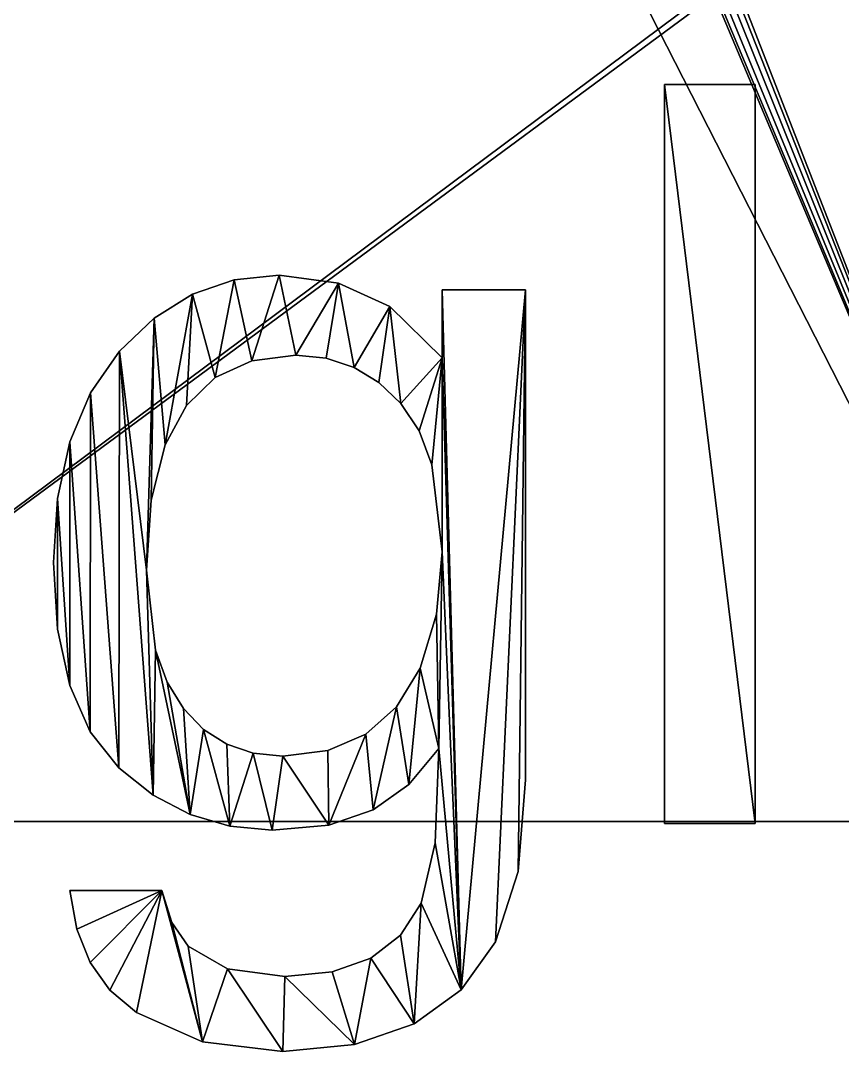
# Model space of a CAD drawing. Header units: inches. Extents: x 0 to 126, y -3 to 37.
# Drawn here: x 18.41 to 28.93, y -2.95 to 10.26 of the extents above; entities that cross this region are included whole.
import ezdxf

# ---------------------------------------------------------------- set-up
doc = ezdxf.new("R2010")
doc.units = ezdxf.units.IN
doc.header["$MEASUREMENT"] = 0
doc.layers.get('0').update_dxf_attribs({"true_color": 0xff5454})
doc.layers.add('pcb', color=7, linetype='Continuous', true_color=0x006699)

# ---------------------------------------------------------------- blocks, each defined once
blk = doc.blocks.new('Group_1')
at = {"color": 178, "true_color": 0x000000}
for p, q in [((26.653, 9.464, 0.051), (27.813, 9.464, 0.051)), ((26.653, 0, 0.051), (26.653, 9.464, 0.051)), ((27.813, 9.464, 0.051), (27.813, 0, 0.051)), ((21.141, 6.962, 0.051), (21.718, 7.022, 0.051)), ((21.718, 7.022, 0.051), (22.479, 6.923, 0.051)), ((20.608, 6.779, 0.051), (21.141, 6.962, 0.051)), ((22.479, 6.923, 0.051), (23.136, 6.623, 0.051)), ((20.118, 6.475, 0.051), (20.608, 6.779, 0.051)), ((23.806, 5.966, 0.051), (23.806, 6.836, 0.051)), ((23.806, 6.836, 0.051), (24.875, 6.836, 0.051)), ((23.136, 6.623, 0.051), (23.806, 5.966, 0.051)), ((19.673, 6.05, 0.051), (20.118, 6.475, 0.051)), ((19.302, 5.516, 0.051), (19.673, 6.05, 0.051)), ((21.931, 5.998, 0.051), (21.367, 5.926, 0.051)), ((22.322, 5.959, 0.051), (21.931, 5.998, 0.051)), ((22.677, 5.843, 0.051), (22.322, 5.959, 0.051)), ((21.367, 5.926, 0.051), (20.9, 5.711, 0.051)), ((22.995, 5.65, 0.051), (22.677, 5.843, 0.051)), ((20.9, 5.711, 0.051), (20.53, 5.353, 0.051)), ((23.278, 5.38, 0.051), (22.995, 5.65, 0.051)), ((19.037, 4.887, 0.051), (19.302, 5.516, 0.051)), ((20.53, 5.353, 0.051), (20.256, 4.851, 0.051)), ((23.509, 5.029, 0.051), (23.278, 5.38, 0.051)), ((23.674, 4.595, 0.051), (23.509, 5.029, 0.051)), ((18.879, 4.163, 0.051), (19.037, 4.887, 0.051)), ((20.256, 4.851, 0.051), (20.077, 4.144, 0.051)), ((23.522, 1.991, 0.051), (23.735, 2.682, 0.051)), ((19.036, 1.768, 0.051), (18.878, 2.491, 0.051)), ((20.136, 2.22, 0.051), (20.284, 1.811, 0.051)), ((23.222, 1.497, 0.051), (23.522, 1.991, 0.051)), ((19.299, 1.175, 0.051), (19.036, 1.768, 0.051)), ((20.284, 1.811, 0.051), (20.491, 1.472, 0.051)), ((20.491, 1.472, 0.051), (20.748, 1.206, 0.051)), ((22.828, 1.145, 0.051), (23.222, 1.497, 0.051)), ((20.748, 1.206, 0.051), (21.046, 1.016, 0.051)), ((19.666, 0.712, 0.051), (19.299, 1.175, 0.051)), ((22.342, 0.934, 0.051), (22.828, 1.145, 0.051)), ((21.046, 1.016, 0.051), (21.384, 0.901, 0.051)), ((21.764, 0.863, 0.051), (22.342, 0.934, 0.051)), ((23.761, 0.96, 0.051), (23.377, 0.499, 0.051)), ((21.384, 0.901, 0.051), (21.764, 0.863, 0.051)), ((20.104, 0.364, 0.051), (19.666, 0.712, 0.051)), ((23.377, 0.499, 0.051), (22.923, 0.174, 0.051)), ((20.577, 0.115, 0.051), (20.104, 0.364, 0.051)), ((22.923, 0.174, 0.051), (22.355, -0.019, 0.051)), ((21.085, -0.034, 0.051), (20.577, 0.115, 0.051)), ((21.628, -0.084, 0.051), (21.085, -0.034, 0.051)), ((22.355, -0.019, 0.051), (21.628, -0.084, 0.051)), ((27.813, 0, 0.051), (26.653, 0, 0.051)), ((19.125, -1.353, 0.051), (19.038, -0.857, 0.051)), ((19.038, -0.857, 0.051), (20.217, -0.857, 0.051)), ((20.217, -0.857, 0.051), (20.343, -1.268, 0.051)), ((23.271, -1.429, 0.051), (23.535, -1.018, 0.051)), ((20.343, -1.268, 0.051), (20.552, -1.572, 0.051)), ((19.296, -1.779, 0.051), (19.125, -1.353, 0.051)), ((22.893, -1.723, 0.051), (23.271, -1.429, 0.051)), ((20.552, -1.572, 0.051), (21.058, -1.862, 0.051)), ((19.55, -2.134, 0.051), (19.296, -1.779, 0.051)), ((22.399, -1.9, 0.051), (22.893, -1.723, 0.051)), ((21.058, -1.862, 0.051), (21.789, -1.959, 0.051)), ((21.789, -1.959, 0.051), (22.399, -1.9, 0.051)), ((19.889, -2.419, 0.051), (19.55, -2.134, 0.051)), ((24.048, -2.128, 0.051), (23.447, -2.567, 0.051))]:
    blk.add_line(p, q, dxfattribs=at)
for p, q in [((12.954, 0.027, 0.6), (31.75, 0.027, 0.6)), ((12.954, 0.027), (31.75, 0.027))]:
    blk.add_line(p, q)
for points in [[(24.875, 6.836, 0.051), (24.875, 0.56, 0.051), (24.779, -0.615, 0.051), (24.489, -1.514, 0.051), (24.048, -2.128, 0.051)], [(23.735, 2.682, 0.051), (23.806, 3.479, 0.051), (23.674, 4.595, 0.051)], [(18.878, 2.491, 0.051), (18.826, 3.344, 0.051), (18.879, 4.163, 0.051)], [(20.077, 4.144, 0.051), (20.018, 3.247, 0.051), (20.136, 2.22, 0.051)], [(23.535, -1.018, 0.051), (23.714, -0.246, 0.051), (23.761, 0.96, 0.051)], [(23.447, -2.567, 0.051), (22.685, -2.831, 0.051), (21.764, -2.919, 0.051), (20.738, -2.794, 0.051), (19.889, -2.419, 0.051)]]:
    blk.add_polyline3d(points, dxfattribs=at)
at = {"color": 207, "true_color": 0x6a3979}
mesh = blk.add_polyface(dxfattribs=at)
corners = [(11.011, 34.955, 0.6), (10.833, 9.425, 0.6), (11.011, 1.928, 0.6), (11.327, 1.781, 0.6), (11.327, 35.102, 0.6), (11.627, 1.604, 0.6), (11.627, 35.279, 0.6), (11.909, 1.399, 0.6), (11.909, 35.484, 0.6), (12.169, 1.168, 0.6), (12.169, 35.716, 0.6), (12.406, 0.912, 0.6), (12.406, 35.971, 0.6), (12.617, 0.635, 0.6), (12.617, 36.248, 0.6), (12.8, 0.339, 0.6), (12.8, 36.544, 0.6), (12.954, 0.027, 0.6), (12.954, 36.857, 0.6), (31.75, 0.027, 0.6), (27.289, 10.612, 0.6), (27.349, 10.552, 0.6), (27.432, 10.53, 0.6), (27.515, 10.552, 0.6), (27.575, 10.612, 0.6), (27.597, 10.695, 0.6), (32.766, 36.857, 0.6), (32.082, 0.038, 0.6), (32.413, 0.07, 0.6), (32.741, 0.124, 0.6), (33.02, 3.329, 0.6), (33.065, 0.2, 0.6), (33.156, 2.821, 0.6), (33.383, 0.296, 0.6), (33.528, 2.449, 0.6), (33.694, 0.413, 0.6), (34.036, 2.313, 0.6), (33.997, 0.551, 0.6), (34.29, 0.707, 0.6), (34.544, 2.449, 0.6), (34.572, 0.883, 0.6), (34.916, 2.821, 0.6), (33.032, 36.848, 0.6), (33.156, 3.837, 0.6), (33.296, 36.822, 0.6), (33.528, 4.209, 0.6), (33.559, 36.779, 0.6), (34.036, 4.345, 0.6), (34.29, 32.167, 0.6), (34.544, 4.209, 0.6), (34.798, 32.031, 0.6), (34.662, 9.171, 0.6)]
mesh.append_faces([[corners[k] for k in face] for face in [(20, 19, 21), (21, 19, 22), (22, 19, 23), (23, 19, 24), (24, 19, 25), (30, 31, 32), (32, 33, 34), (34, 35, 36), (36, 38, 39), (39, 40, 41)]], dxfattribs={"vtx0": -1, "vtx1": -1, "color": 207})
mesh.append_faces([[corners[k] for k in face] for face in [(0, 1, 2), (18, 19, 20), (26, 25, 19), (26, 29, 30), (50, 49, 51)]], dxfattribs={"vtx0": -1, "vtx1": -1, "vtx2": -1, "color": 207})
mesh.append_faces([[corners[k] for k in face] for face in [(0, 2, 3), (4, 3, 5), (6, 5, 7), (8, 7, 9), (10, 9, 11), (12, 11, 13), (14, 13, 15), (16, 15, 17), (18, 17, 19), (26, 19, 27), (26, 27, 28), (26, 28, 29), (30, 29, 31), (32, 31, 33), (34, 33, 35), (36, 35, 37), (36, 37, 38), (39, 38, 40), (42, 30, 43), (44, 43, 45), (46, 45, 47), (48, 47, 49)]], dxfattribs={"vtx0": -1, "vtx2": -1, "color": 207})
at = {"color": 207, "true_color": 0x724580}
mesh = blk.add_polyface(dxfattribs=at)
corners = [(12.954, 0.027), (27.289, 10.612), (31.75, 0.027), (27.267, 10.695), (25.997, 27.459), (27.349, 10.552), (27.432, 10.53), (27.515, 10.552), (27.575, 10.612), (27.597, 10.695), (33.02, 3.329), (33.032, 36.848), (33.156, 3.837), (33.296, 36.822), (33.528, 4.209), (33.559, 36.779), (34.036, 4.345), (34.29, 32.167), (34.544, 4.209), (34.798, 32.031), (34.662, 9.171), (10.833, 9.425), (11.011, 34.955), (11.011, 1.928), (11.327, 1.781), (11.327, 35.102), (11.627, 1.604), (11.627, 35.279), (11.909, 1.399), (11.909, 35.484), (12.169, 1.168), (12.169, 35.716), (12.406, 0.912), (12.406, 35.971), (12.617, 0.635), (12.617, 36.248), (12.8, 0.339), (12.8, 36.544), (32.766, 36.857), (32.082, 0.038), (32.413, 0.07), (32.741, 0.124), (33.065, 0.2), (33.156, 2.821), (33.383, 0.296), (33.528, 2.449), (33.694, 0.413), (34.036, 2.313), (33.997, 0.551), (34.29, 0.707), (34.544, 2.449), (34.572, 0.883)]
mesh.append_faces([[corners[k] for k in face] for face in [(0, 1, 2), (1, 0, 3), (10, 11, 12), (12, 13, 14), (14, 15, 16), (16, 17, 18), (23, 22, 24), (24, 25, 26), (26, 27, 28), (28, 29, 30), (30, 31, 32), (32, 33, 34), (34, 35, 36), (36, 37, 0), (2, 38, 39), (39, 38, 40), (40, 38, 41), (41, 10, 42), (42, 43, 44), (44, 45, 46), (46, 47, 48), (48, 47, 49), (49, 50, 51)]], dxfattribs={"vtx0": -1, "vtx1": -1, "color": 207})
mesh.append_faces([[corners[k] for k in face] for face in [(3, 0, 4), (18, 19, 20), (21, 22, 23), (9, 38, 2), (41, 38, 10)]], dxfattribs={"vtx0": -1, "vtx1": -1, "vtx2": -1, "color": 207})
mesh.append_faces([[corners[k] for k in face] for face in [(2, 1, 5), (2, 5, 6), (2, 6, 7), (2, 7, 8), (2, 8, 9), (42, 10, 43), (44, 43, 45), (46, 45, 47), (49, 47, 50)]], dxfattribs={"vtx0": -1, "vtx2": -1, "color": 207})
at = {"color": 207, "true_color": 0x6a3979}
mesh = blk.add_polyface(dxfattribs=at)
corners = [(11.011, 34.955, 0.6), (11.327, 1.781, 0.6), (11.327, 35.102, 0.6), (11.627, 1.604, 0.6), (11.627, 35.279, 0.6), (11.909, 1.399, 0.6), (11.909, 35.484, 0.6), (12.169, 1.168, 0.6), (12.169, 35.716, 0.6), (12.406, 0.912, 0.6), (12.406, 35.971, 0.6), (12.617, 0.635, 0.6), (12.617, 36.248, 0.6), (12.8, 0.339, 0.6), (12.8, 36.544, 0.6), (12.954, 0.027, 0.6), (12.954, 36.857, 0.6), (27.289, 10.612, 0.6), (27.267, 10.695, 0.6), (25.997, 27.459, 0.6), (26.019, 27.376, 0.6), (26.079, 27.316, 0.6), (26.162, 27.294, 0.6), (26.244, 27.316, 0.6), (26.305, 27.376, 0.6), (26.327, 27.459, 0.6), (26.019, 27.541, 0.6), (32.766, 36.857, 0.6), (26.079, 27.602, 0.6), (26.162, 27.624, 0.6), (26.244, 27.602, 0.6), (26.305, 27.541, 0.6), (27.289, 10.777, 0.6), (27.349, 10.838, 0.6), (27.432, 10.86, 0.6), (27.515, 10.838, 0.6), (27.575, 10.777, 0.6), (27.597, 10.695, 0.6), (33.02, 3.329, 0.6), (33.032, 36.848, 0.6), (33.156, 3.837, 0.6), (33.296, 36.822, 0.6), (33.528, 4.209, 0.6), (33.559, 36.779, 0.6), (34.036, 4.345, 0.6), (33.782, 33.047, 0.6), (33.918, 32.539, 0.6), (33.818, 36.718, 0.6), (33.918, 33.555, 0.6)]
mesh.append_faces([[corners[k] for k in face] for face in [(0, 1, 2), (2, 3, 4), (4, 5, 6), (6, 7, 8), (8, 9, 10), (10, 11, 12), (12, 13, 14), (14, 15, 16), (19, 18, 20), (20, 18, 21), (21, 18, 22), (22, 18, 23), (23, 18, 24), (24, 18, 25), (16, 26, 27), (26, 16, 19), (39, 40, 41), (41, 42, 43), (45, 44, 46)]], dxfattribs={"vtx0": -1, "vtx1": -1, "color": 207})
mesh.append_faces([[corners[k] for k in face] for face in [(16, 18, 19), (27, 25, 18), (43, 44, 45)]], dxfattribs={"vtx0": -1, "vtx1": -1, "vtx2": -1, "color": 207})
mesh.append_faces([[corners[k] for k in face] for face in [(16, 17, 18), (27, 26, 28), (27, 28, 29), (27, 29, 30), (27, 30, 31), (27, 31, 25), (27, 18, 32), (27, 32, 33), (27, 33, 34), (27, 34, 35), (27, 35, 36), (27, 36, 37), (38, 39, 27), (45, 47, 43), (47, 45, 48)]], dxfattribs={"vtx0": -1, "vtx2": -1, "color": 207})
at = {"color": 207, "true_color": 0x724580}
mesh = blk.add_polyface(dxfattribs=at)
corners = [(27.267, 10.695), (25.997, 27.459), (26.019, 27.376), (26.079, 27.316), (26.162, 27.294), (26.244, 27.316), (26.305, 27.376), (26.327, 27.459), (33.818, 36.718), (33.782, 33.047), (33.559, 36.779), (33.918, 33.555), (34.072, 36.641), (33.032, 36.848), (33.02, 3.329), (32.766, 36.857), (33.156, 3.837), (33.296, 36.822), (33.528, 4.209), (34.036, 4.345), (33.918, 32.539), (11.327, 1.781), (11.011, 34.955), (11.327, 35.102), (11.627, 1.604), (11.627, 35.279), (11.909, 1.399), (11.909, 35.484), (12.169, 1.168), (12.169, 35.716), (12.406, 0.912), (12.406, 35.971), (12.617, 0.635), (12.617, 36.248), (12.8, 0.339), (12.8, 36.544), (12.954, 0.027), (12.954, 36.857), (26.019, 27.541), (26.079, 27.602), (26.162, 27.624), (26.244, 27.602), (26.305, 27.541), (27.289, 10.777), (27.349, 10.838), (27.432, 10.86), (27.515, 10.838), (27.575, 10.777), (27.597, 10.695)]
mesh.append_faces([[corners[k] for k in face] for face in [(8, 9, 10), (9, 8, 11), (13, 14, 15), (38, 15, 39), (39, 15, 40), (40, 15, 41), (41, 15, 42), (42, 15, 7), (0, 15, 43), (43, 15, 44), (44, 15, 45), (45, 15, 46), (46, 15, 47), (47, 15, 48)]], dxfattribs={"vtx0": -1, "vtx1": -1, "color": 207})
mesh.append_faces([[corners[k] for k in face] for face in [(19, 10, 9), (36, 37, 38), (7, 15, 0)]], dxfattribs={"vtx0": -1, "vtx1": -1, "vtx2": -1, "color": 207})
mesh.append_faces([[corners[k] for k in face] for face in [(0, 1, 2), (0, 2, 3), (0, 3, 4), (0, 4, 5), (0, 5, 6), (0, 6, 7), (11, 8, 12), (16, 13, 17), (18, 17, 10), (19, 9, 20), (21, 22, 23), (24, 23, 25), (26, 25, 27), (28, 27, 29), (30, 29, 31), (32, 31, 33), (34, 33, 35), (36, 35, 37), (38, 37, 15), (36, 38, 1)]], dxfattribs={"vtx0": -1, "vtx2": -1, "color": 207})
at = {"color": 178, "true_color": 0x000000}
mesh = blk.add_polyface(dxfattribs=at)
corners = [(27.813, 0, 0.051), (26.653, 9.464, 0.051), (26.653, 0, 0.051), (27.813, 9.464, 0.051)]
mesh.append_faces([[corners[k] for k in face] for face in [(0, 1, 2), (1, 0, 3)]], dxfattribs={"vtx0": -1, "color": 178})
mesh = blk.add_polyface(dxfattribs=at)
corners = [(19.125, -1.353, 0.051), (20.217, -0.857, 0.051), (19.038, -0.857, 0.051), (19.296, -1.779, 0.051), (19.55, -2.134, 0.051), (19.889, -2.419, 0.051), (20.738, -2.794, 0.051), (20.343, -1.268, 0.051), (20.552, -1.572, 0.051), (21.058, -1.862, 0.051), (21.764, -2.919, 0.051), (21.789, -1.959, 0.051), (22.685, -2.831, 0.051), (22.399, -1.9, 0.051), (22.893, -1.723, 0.051), (23.447, -2.567, 0.051), (23.271, -1.429, 0.051), (23.535, -1.018, 0.051), (24.048, -2.128, 0.051), (23.714, -0.246, 0.051), (23.761, 0.96, 0.051), (23.806, 3.479, 0.051), (23.806, 5.966, 0.051), (23.806, 6.836, 0.051), (24.875, 6.836, 0.051), (24.489, -1.514, 0.051), (24.779, -0.615, 0.051), (24.875, 0.56, 0.051), (20.018, 3.247, 0.051), (20.118, 6.475, 0.051), (19.673, 6.05, 0.051), (20.077, 4.144, 0.051), (20.256, 4.851, 0.051), (20.608, 6.779, 0.051), (20.53, 5.353, 0.051), (20.9, 5.711, 0.051), (21.141, 6.962, 0.051), (21.367, 5.926, 0.051), (21.718, 7.022, 0.051), (21.931, 5.998, 0.051), (22.479, 6.923, 0.051), (22.322, 5.959, 0.051), (22.677, 5.843, 0.051), (23.136, 6.623, 0.051), (22.995, 5.65, 0.051), (23.278, 5.38, 0.051), (23.509, 5.029, 0.051), (23.674, 4.595, 0.051), (18.878, 2.491, 0.051), (18.879, 4.163, 0.051), (18.826, 3.344, 0.051), (19.036, 1.768, 0.051), (19.037, 4.887, 0.051), (19.299, 1.175, 0.051), (19.302, 5.516, 0.051), (19.666, 0.712, 0.051), (20.104, 0.364, 0.051), (20.136, 2.22, 0.051), (20.577, 0.115, 0.051), (20.284, 1.811, 0.051), (20.491, 1.472, 0.051), (20.748, 1.206, 0.051), (21.085, -0.034, 0.051), (21.046, 1.016, 0.051), (21.384, 0.901, 0.051), (21.628, -0.084, 0.051), (21.764, 0.863, 0.051), (22.355, -0.019, 0.051), (22.342, 0.934, 0.051), (22.828, 1.145, 0.051), (22.923, 0.174, 0.051), (23.222, 1.497, 0.051), (23.377, 0.499, 0.051), (23.522, 1.991, 0.051), (23.735, 2.682, 0.051)]
mesh.append_faces([[corners[k] for k in face] for face in [(0, 1, 2), (24, 26, 27), (48, 49, 50)]], dxfattribs={"vtx0": -1, "color": 178})
mesh.append_faces([[corners[k] for k in face] for face in [(1, 6, 7), (7, 6, 8), (8, 6, 9), (9, 10, 11), (11, 12, 13), (13, 12, 14), (14, 15, 16), (16, 15, 17), (17, 18, 19), (19, 18, 20), (22, 18, 23), (23, 18, 24), (29, 32, 33), (33, 35, 36), (36, 37, 38), (38, 39, 40), (40, 42, 43), (43, 45, 22), (49, 51, 52), (52, 53, 54), (54, 55, 30), (28, 56, 57), (57, 58, 59), (59, 58, 60), (60, 58, 61), (61, 62, 63), (63, 62, 64), (64, 65, 66), (66, 67, 68), (68, 67, 69), (69, 70, 71), (71, 72, 73), (73, 20, 74), (74, 20, 21)]], dxfattribs={"vtx0": -1, "vtx1": -1, "color": 178})
mesh.append_faces([[corners[k] for k in face] for face in [(20, 18, 21), (21, 18, 22), (30, 56, 28)]], dxfattribs={"vtx0": -1, "vtx1": -1, "vtx2": -1, "color": 178})
mesh.append_faces([[corners[k] for k in face] for face in [(1, 0, 3), (1, 3, 4), (1, 4, 5), (1, 5, 6), (9, 6, 10), (11, 10, 12), (14, 12, 15), (17, 15, 18), (24, 18, 25), (24, 25, 26), (28, 29, 30), (29, 28, 31), (29, 31, 32), (33, 32, 34), (33, 34, 35), (36, 35, 37), (38, 37, 39), (40, 39, 41), (40, 41, 42), (43, 42, 44), (43, 44, 45), (22, 45, 46), (22, 46, 47), (22, 47, 21), (49, 48, 51), (52, 51, 53), (54, 53, 55), (30, 55, 56), (57, 56, 58), (61, 58, 62), (64, 62, 65), (66, 65, 67), (69, 67, 70), (71, 70, 72), (73, 72, 20)]], dxfattribs={"vtx0": -1, "vtx2": -1, "color": 178})
at = {"color": 219, "true_color": 0x5c246e}
mesh = blk.add_polyface(dxfattribs=at)
corners = [(31.75, 0.027, 0.6), (12.954, 0.027), (31.75, 0.027), (12.954, 0.027, 0.6)]
mesh.append_faces([[corners[k] for k in face] for face in [(0, 1, 2), (1, 0, 3)]], dxfattribs={"vtx0": -1, "color": 219})

msp = doc.modelspace()

# ---------------------------------------------------------------- block references
at = {"layer": 'pcb'}
msp.add_blockref('Group_1', (0, -0.027, -0.3), dxfattribs=at)

doc.saveas('drawing.dxf')
